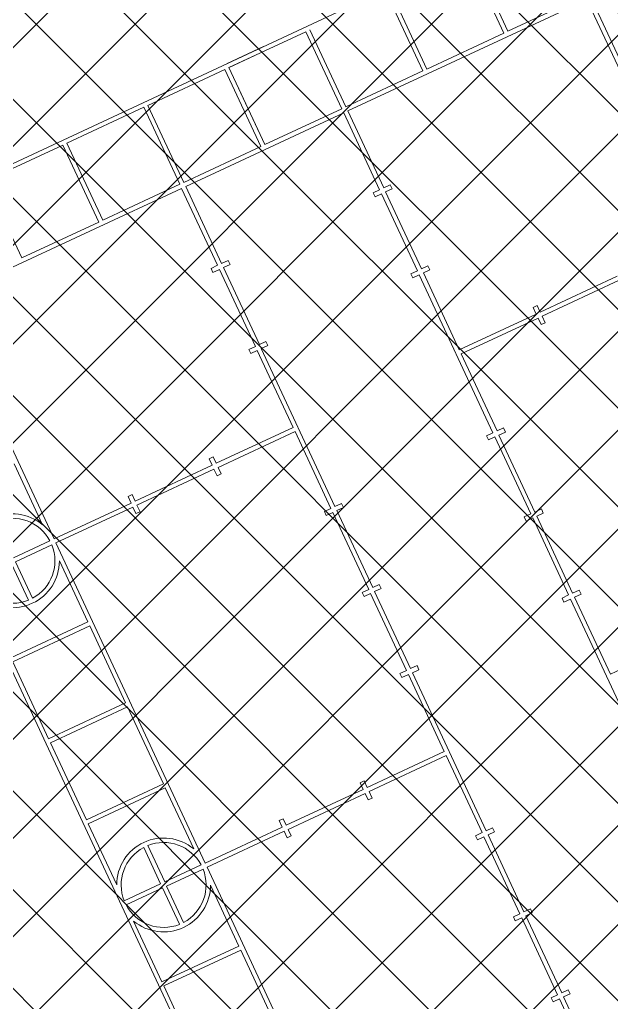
# Model space of a CAD drawing. Header units: millimetres. Extents: x 5637 to 6048, y 3385 to 3927.
# Drawn here: x 5875.78 to 5881.08, y 3667.97 to 3676.76 of the extents above; entities that cross this region are included whole.
import ezdxf

# ---------------------------------------------------------------- set-up
doc = ezdxf.new("R2010")
doc.units = ezdxf.units.MM
doc.layers.add('1', color=19, linetype='Continuous', lineweight=15)
doc.layers.add('hatch', color=253, linetype='Continuous', lineweight=13)
doc.layers.add('plants1', color=7, linetype='Continuous', true_color=0x89ee5d)
pattern_1 = [(45, (2816.3681, -1263.7476), (-0.44194174, 0.44194174), []), (135, (2816.3681, -1263.7476), (-0.44194174, -0.44194174), [])]

# ---------------------------------------------------------------- blocks, each defined once
blk = doc.blocks.new('4125')
at = {"lineweight": 20, "ltscale": 0.5}
for p, q in [((3314.8985, 4939.2316), (3320.6635, 4941.9199)), ((3319.9549, 4941.5453), (3320.2761, 4940.8565)), ((3319.9911, 4941.5622), (3320.3123, 4940.8734)), ((3319.2298, 4941.2072), (3319.551, 4940.5185)), ((3319.2661, 4941.2241), (3319.5873, 4940.5354)), ((3320.3123, 4940.8734), (3321.0011, 4941.1946)), ((3321.0543, 4941.1753), (3321.3755, 4940.4865)), ((3318.8791, 4940.161), (3321.018, 4941.1584)), ((3321.018, 4941.1584), (3322.0154, 4939.0195)), ((3317.816, 4940.548), (3318.5048, 4940.8691)), ((3318.5048, 4940.8691), (3318.826, 4940.1804)), ((3318.541, 4940.8861), (3318.8622, 4940.1973)), ((3319.5873, 4940.5354), (3320.2761, 4940.8565)), ((3317.7996, 4940.5844), (3318.1254, 4940.7364)), ((3317.8165, 4940.5482), (3318.1423, 4940.7001)), ((3317.091, 4940.2099), (3317.7797, 4940.5311)), ((3317.7797, 4940.5311), (3318.1009, 4939.8423)), ((3317.816, 4940.548), (3318.1372, 4939.8592)), ((3318.8622, 4940.1973), (3319.551, 4940.5185)), ((3318.1372, 4939.8592), (3317.8831, 4940.404)), ((3317.4121, 4939.5211), (3317.091, 4940.2099)), ((3316.3659, 4939.8718), (3317.0547, 4940.193)), ((3317.3759, 4939.5042), (3317.0547, 4940.193)), ((3317.429, 4939.4848), (3318.8429, 4940.1441)), ((3318.1372, 4939.8592), (3318.826, 4940.1804)), ((3318.8429, 4940.1441), (3319.1641, 4939.4553)), ((3318.8791, 4940.161), (3319.2003, 4939.4722)), ((3315.6409, 4939.5337), (3316.3297, 4939.8549)), ((3316.3297, 4939.8549), (3316.6508, 4939.1661)), ((3316.3659, 4939.8718), (3316.6871, 4939.183)), ((3317.4121, 4939.5211), (3318.1009, 4939.8423)), ((3315.6409, 4939.5337), (3315.962, 4938.8449)), ((3316.6871, 4939.183), (3317.3759, 4939.5042)), ((3315.2539, 4938.4705), (3317.3928, 4939.4679)), ((3317.714, 4938.7791), (3317.3928, 4939.4679)), ((3317.7502, 4938.796), (3317.429, 4939.4848)), ((3319.1641, 4939.4553), (3319.1058, 4939.4281)), ((3319.1227, 4939.3919), (3319.1058, 4939.4281)), ((3319.181, 4939.4191), (3319.1227, 4939.3919)), ((3319.181, 4939.4191), (3319.5022, 4938.7303)), ((3319.2586, 4939.4994), (3319.2003, 4939.4722)), ((3319.2755, 4939.4631), (3319.2172, 4939.436)), ((3319.2172, 4939.436), (3319.5384, 4938.7472)), ((3319.2755, 4939.4631), (3319.2586, 4939.4994)), ((3315.962, 4938.8449), (3316.6508, 4939.1661)), ((3320.908, 4924.3578), (3314.1461, 4938.8587)), ((3317.8085, 4938.8232), (3317.7502, 4938.796)), ((3317.8254, 4938.787), (3317.8085, 4938.8232)), ((3317.714, 4938.7791), (3317.6557, 4938.7519)), ((3317.6726, 4938.7157), (3317.6557, 4938.7519)), ((3317.7309, 4938.7429), (3317.6726, 4938.7157)), ((3318.0521, 4938.0541), (3317.7309, 4938.7429)), ((3317.8254, 4938.787), (3317.7671, 4938.7598)), ((3318.0883, 4938.071), (3317.7671, 4938.7598)), ((3319.5022, 4938.7303), (3319.4439, 4938.7031)), ((3319.5967, 4938.7743), (3319.5384, 4938.7472)), ((3319.6136, 4938.7381), (3319.5553, 4938.7109)), ((3319.5553, 4938.7109), (3319.8765, 4938.0221)), ((3319.6136, 4938.7381), (3319.5967, 4938.7743)), ((3319.4608, 4938.6668), (3319.4439, 4938.7031)), ((3319.5191, 4938.694), (3319.4608, 4938.6668)), ((3319.5191, 4938.694), (3320.1784, 4937.2802)), ((3321.2899, 4938.6812), (3320.6011, 4938.36)), ((3321.3068, 4938.645), (3320.618, 4938.3238)), ((3316.2513, 4936.3316), (3315.2539, 4938.4705)), ((3320.574, 4938.4183), (3320.5377, 4938.4014)), ((3320.5377, 4938.4014), (3320.5649, 4938.3431)), ((3320.574, 4938.4183), (3320.6011, 4938.36)), ((3320.5649, 4938.3431), (3319.8765, 4938.0221)), ((3320.5818, 4938.3069), (3319.8934, 4937.9859)), ((3320.5818, 4938.3069), (3320.609, 4938.2486)), ((3320.618, 4938.3238), (3320.6452, 4938.2655)), ((3320.6452, 4938.2655), (3320.609, 4938.2486)), ((3318.1466, 4938.0982), (3318.0883, 4938.071)), ((3318.1635, 4938.0619), (3318.1466, 4938.0982)), ((3318.0521, 4938.0541), (3317.9938, 4938.0269)), ((3318.0107, 4937.9906), (3317.9938, 4938.0269)), ((3318.069, 4938.0178), (3318.0107, 4937.9906)), ((3318.3902, 4937.329), (3318.069, 4938.0178)), ((3318.1635, 4938.0619), (3318.1052, 4938.0347)), ((3318.7645, 4936.6209), (3318.1052, 4938.0347)), ((3319.8934, 4937.9859), (3320.2146, 4937.2971)), ((3318.3902, 4937.329), (3317.7014, 4937.0078)), ((3320.2729, 4937.3243), (3320.2146, 4937.2971)), ((3320.2898, 4937.288), (3320.2729, 4937.3243)), ((3318.4071, 4937.2928), (3317.7183, 4936.9716)), ((3318.7283, 4936.604), (3318.4071, 4937.2928)), ((3320.1784, 4937.2802), (3320.1201, 4937.253)), ((3320.137, 4937.2167), (3320.1201, 4937.253)), ((3320.1953, 4937.2439), (3320.137, 4937.2167)), ((3320.1953, 4937.2439), (3320.5165, 4936.5551)), ((3320.2898, 4937.288), (3320.2315, 4937.2608)), ((3320.2315, 4937.2608), (3320.5527, 4936.572)), ((3317.6742, 4937.0661), (3317.6379, 4937.0492)), ((3317.6379, 4937.0492), (3317.6651, 4936.9909)), ((3317.6742, 4937.0661), (3317.7014, 4937.0078)), ((3316.1479, 4936.4587), (3315.8938, 4937.0035)), ((3317.6651, 4936.9909), (3316.9763, 4936.6697)), ((3317.682, 4936.9547), (3316.9932, 4936.6335)), ((3317.682, 4936.9547), (3317.7092, 4936.8964)), ((3317.7183, 4936.9716), (3317.7455, 4936.9133)), ((3317.7455, 4936.9133), (3317.7092, 4936.8964)), ((3316.9492, 4936.728), (3316.9129, 4936.7111)), ((3316.9129, 4936.7111), (3316.9401, 4936.6528)), ((3316.9492, 4936.728), (3316.9763, 4936.6697)), ((3316.9401, 4936.6528), (3316.2513, 4936.3316)), ((3316.957, 4936.6166), (3316.2682, 4936.2954)), ((3316.957, 4936.6166), (3316.9842, 4936.5583)), ((3316.9932, 4936.6335), (3317.0204, 4936.5752)), ((3318.7283, 4936.604), (3318.67, 4936.5768)), ((3318.8228, 4936.6481), (3318.7645, 4936.6209)), ((3318.8397, 4936.6118), (3318.7814, 4936.5846)), ((3318.8397, 4936.6118), (3318.8228, 4936.6481)), ((3320.611, 4936.5992), (3320.5527, 4936.572)), ((3320.6279, 4936.563), (3320.611, 4936.5992)), ((3317.0204, 4936.5752), (3316.9842, 4936.5583)), ((3318.6869, 4936.5405), (3318.67, 4936.5768)), ((3318.7452, 4936.5677), (3318.6869, 4936.5405)), ((3319.0664, 4935.8789), (3318.7452, 4936.5677)), ((3319.1026, 4935.8958), (3318.7814, 4936.5846)), ((3320.5165, 4936.5551), (3320.4582, 4936.5279)), ((3320.4751, 4936.4917), (3320.4582, 4936.5279)), ((3320.5334, 4936.5189), (3320.4751, 4936.4917)), ((3320.5334, 4936.5189), (3320.8545, 4935.8301)), ((3320.6279, 4936.563), (3320.5696, 4936.5358)), ((3320.5696, 4936.5358), (3320.8908, 4935.847)), ((3316.2146, 4936.3145), (3315.8888, 4936.1626)), ((3316.2315, 4936.2783), (3315.9057, 4936.1263)), ((3317.6037, 4933.4315), (3316.2682, 4936.2954)), ((3316.0213, 4935.7837), (3315.8694, 4936.1094)), ((3316.0213, 4935.7837), (3315.8694, 4936.1094)), ((3316.0576, 4935.8006), (3315.9057, 4936.1263)), ((3316.5531, 4935.5897), (3316.2991, 4936.1345)), ((3319.1609, 4935.923), (3319.1026, 4935.8958)), ((3319.1778, 4935.8868), (3319.1609, 4935.923)), ((3319.0664, 4935.8789), (3319.0081, 4935.8518)), ((3319.025, 4935.8155), (3319.0081, 4935.8518)), ((3319.0833, 4935.8427), (3319.025, 4935.8155)), ((3319.4045, 4935.1539), (3319.0833, 4935.8427)), ((3319.1778, 4935.8868), (3319.1195, 4935.8596)), ((3319.4407, 4935.1708), (3319.1195, 4935.8596)), ((3320.8545, 4935.8301), (3320.7963, 4935.8029)), ((3320.9491, 4935.8742), (3320.8908, 4935.847)), ((3320.966, 4935.8379), (3320.9077, 4935.8107)), ((3320.9077, 4935.8107), (3321.2289, 4935.1219)), ((3320.966, 4935.8379), (3320.9491, 4935.8742)), ((3320.8132, 4935.7666), (3320.7963, 4935.8029)), ((3320.8715, 4935.7938), (3320.8132, 4935.7666)), ((3320.8715, 4935.7938), (3321.5307, 4934.38)), ((3315.8643, 4935.2685), (3316.5531, 4935.5897)), ((3315.8812, 4935.2323), (3316.57, 4935.5534)), ((3316.8912, 4934.8647), (3316.57, 4935.5534)), ((3321.9173, 4935.4429), (3321.2289, 4935.1219)), ((3316.2024, 4934.5435), (3315.8812, 4935.2323)), ((3319.499, 4935.198), (3319.4407, 4935.1708)), ((3319.5159, 4935.1617), (3319.499, 4935.198)), ((3319.4045, 4935.1539), (3319.3462, 4935.1267)), ((3319.3631, 4935.0905), (3319.3462, 4935.1267)), ((3319.4214, 4935.1176), (3319.3631, 4935.0905)), ((3319.7426, 4934.4288), (3319.4214, 4935.1176)), ((3319.5159, 4935.1617), (3319.4576, 4935.1345)), ((3320.1169, 4933.7207), (3319.4576, 4935.1345)), ((3316.2024, 4934.5435), (3316.8912, 4934.8647)), ((3316.2193, 4934.5072), (3316.9081, 4934.8284)), ((3317.2293, 4934.1396), (3316.9081, 4934.8284)), ((3316.5405, 4933.8184), (3316.2193, 4934.5072)), ((3319.7426, 4934.4288), (3319.0538, 4934.1077)), ((3319.7595, 4934.3926), (3319.0707, 4934.0714)), ((3320.0806, 4933.7038), (3319.7595, 4934.3926)), ((3316.5405, 4933.8184), (3317.2293, 4934.1396)), ((3319.0266, 4934.1659), (3318.9903, 4934.149)), ((3318.9903, 4934.149), (3319.0175, 4934.0907)), ((3319.0266, 4934.1659), (3319.0538, 4934.1077)), ((3316.5574, 4933.7822), (3317.2462, 4934.1034)), ((3317.5003, 4933.5586), (3317.2462, 4934.1034)), ((3319.0175, 4934.0907), (3318.3287, 4933.7696)), ((3319.0344, 4934.0545), (3318.3456, 4933.7333)), ((3319.0344, 4934.0545), (3319.0616, 4933.9962)), ((3319.0707, 4934.0714), (3319.0978, 4934.0131)), ((3319.0978, 4934.0131), (3319.0616, 4933.9962)), ((3318.3015, 4933.8278), (3318.2653, 4933.8109)), ((3318.2653, 4933.8109), (3318.2925, 4933.7527)), ((3318.3015, 4933.8278), (3318.3287, 4933.7696)), ((3316.8115, 4933.2374), (3316.5574, 4933.7822)), ((3318.2925, 4933.7527), (3317.6037, 4933.4315)), ((3318.3094, 4933.7164), (3317.6206, 4933.3952)), ((3318.3094, 4933.7164), (3318.3365, 4933.6581)), ((3318.3456, 4933.7333), (3318.3728, 4933.675)), ((3320.0806, 4933.7038), (3320.0224, 4933.6766)), ((3320.1752, 4933.7479), (3320.1169, 4933.7207)), ((3320.1921, 4933.7116), (3320.1338, 4933.6844)), ((3320.1921, 4933.7116), (3320.1752, 4933.7479)), ((3318.3728, 4933.675), (3318.3365, 4933.6581)), ((3320.0393, 4933.6404), (3320.0224, 4933.6766)), ((3320.0976, 4933.6675), (3320.0393, 4933.6404)), ((3320.4187, 4932.9788), (3320.0976, 4933.6675)), ((3320.455, 4932.9957), (3320.1338, 4933.6844)), ((3317.2049, 4933.2455), (3317.053, 4933.5713)), ((3317.2411, 4933.2624), (3317.0892, 4933.5882)), ((3317.5669, 4933.4143), (3317.2411, 4933.2624)), ((3317.5838, 4933.3781), (3317.258, 4933.2262)), ((3318.956, 4930.5313), (3317.6206, 4933.3952)), ((3317.2049, 4933.2455), (3316.8791, 4933.0936)), ((3317.2218, 4933.2093), (3316.896, 4933.0573)), ((3317.3737, 4932.8835), (3317.2218, 4933.2093)), ((3317.41, 4932.9004), (3317.258, 4933.2262)), ((3317.9055, 4932.6895), (3317.6515, 4933.2343)), ((3320.5133, 4933.0228), (3320.455, 4932.9957)), ((3320.5302, 4932.9866), (3320.5133, 4933.0228)), ((3317.2167, 4932.3683), (3316.9627, 4932.9131)), ((3320.4187, 4932.9788), (3320.3604, 4932.9516)), ((3320.3774, 4932.9153), (3320.3604, 4932.9516)), ((3320.4356, 4932.9425), (3320.3774, 4932.9153)), ((3320.7568, 4932.2537), (3320.4356, 4932.9425)), ((3320.5302, 4932.9866), (3320.4719, 4932.9594)), ((3320.7931, 4932.2706), (3320.4719, 4932.9594)), ((3317.2167, 4932.3683), (3317.9055, 4932.6895)), ((3317.2336, 4932.3321), (3317.9224, 4932.6533)), ((3318.2436, 4931.9645), (3317.9224, 4932.6533)), ((3317.5548, 4931.6433), (3317.2336, 4932.3321)), ((3320.8514, 4932.2978), (3320.7931, 4932.2706)), ((3320.8683, 4932.2615), (3320.8514, 4932.2978)), ((3320.7568, 4932.2537), (3320.6985, 4932.2265)), ((3320.7154, 4932.1903), (3320.6985, 4932.2265)), ((3320.7737, 4932.2175), (3320.7154, 4932.1903)), ((3321.0949, 4931.5287), (3320.7737, 4932.2175)), ((3320.8683, 4932.2615), (3320.81, 4932.2344)), ((3321.4693, 4930.8205), (3320.81, 4932.2344))]:
    blk.add_line(p, q, dxfattribs=at)
for centre, radius, start, end in [((3315.8791, 4936.136), 0.42, 50.20877, 179.79123), ((3315.8791, 4936.136), 0.38, 28.01696, 111.98304), ((3315.8791, 4936.136), 0.38, 298.01696, 21.98304), ((3315.8791, 4936.136), 0.42, 230.20877, 359.79123), ((3315.8791, 4936.136), 0.38, 208.01696, 291.98304), ((3317.2315, 4933.2358), 0.42, 50.20877, 179.79123), ((3317.2315, 4933.2358), 0.38, 28.01696, 111.98304), ((3317.2315, 4933.2358), 0.38, 118.01696, 201.98304), ((3317.2315, 4933.2358), 0.38, 298.01696, 21.98304), ((3317.2315, 4933.2358), 0.42, 230.20877, 359.79123), ((3317.2315, 4933.2358), 0.38, 208.01696, 291.98304)]:
    blk.add_arc(centre, radius, start, end, dxfattribs=at)

msp = doc.modelspace()

# ---------------------------------------------------------------- hatches: boundary and pattern name
at = {"layer": 'hatch'}
h = msp.add_hatch(dxfattribs=at)
h.set_pattern_fill('ANSI37', color=256, scale=5, style=0)
h.set_pattern_definition(pattern_1)
edge = h.paths.add_edge_path()
edge.add_line((5825.9591, 3727.5305), (5824.6613, 3726.8483))
edge.add_line((5824.6613, 3726.8483), (5824.6331, 3726.8299))
edge.add_line((5824.6331, 3726.8299), (5832.5425, 3710.8937))
edge.add_arc((5842.8261, 3718.2314), 12.6331, 215.50932, 246.40143)
edge.add_line((5837.7687, 3706.6548), (5873.9456, 3691.4759))
edge.add_arc((5876.0951, 3696.599), 5.5557, 247.23835, 292.40853)
edge.add_line((5878.2129, 3691.4628), (5912.2676, 3707.3427))
edge.add_line((5912.2676, 3707.3427), (5953.9314, 3618.8634))
edge.add_arc((5958.3214, 3620.9305), 4.8523, 205.21515, 299.50257)
edge.add_line((5960.711, 3616.7074), (5960.0138, 3617.9268))
edge.add_arc((5958.4302, 3620.8922), 3.3618, 202.83384, 298.10278, ccw=False)
edge.add_line((5955.3319, 3619.5876), (5955.3802, 3619.7195))
edge.add_line((5955.3802, 3619.7195), (5912.987, 3709.3333))
edge.add_line((5912.987, 3709.3333), (5876.8114, 3692.5561))
edge.add_arc((5875.9424, 3694.4298), 2.0654, 262.09168, 294.88046, ccw=False)
edge.add_line((5875.6582, 3692.384), (5854.5737, 3701.2305))
edge.add_line((5854.5737, 3701.2305), (5838.2237, 3708.0916))
edge.add_arc((5842.1489, 3717.4455), 10.1441, 205.35045, 247.23548, ccw=False)
edge.add_arc((5704.3899, 3652.1787), 142.2937, 25.350453, 26.556661)
edge.add_arc((6385.6823, 3992.7001), 619.3585, 205.34932, 206.5566615, ccw=False)
at = {"layer": 'hatch', "true_color": 0xfacfb6}
h = msp.add_hatch(dxfattribs=at)
h.set_pattern_fill('ANSI37', color=254, scale=5, style=0)
h.set_pattern_definition(pattern_1)
edge = h.paths.add_edge_path()
edge.add_line((5878.8295, 3678.6712), (5875.8027, 3683.3214))
edge.add_line((5875.8027, 3683.3214), (5872.5155, 3685.988))
edge.add_line((5872.5155, 3685.988), (5856.7843, 3692.7264))
edge.add_line((5856.7843, 3692.7264), (5853.8989, 3685.8212))
edge.add_line((5853.8989, 3685.8212), (5870.7494, 3641.3409))
edge.add_line((5870.7494, 3641.3409), (5871.5542, 3641.7093))
edge.add_line((5871.5542, 3641.7093), (5872.192, 3640.5754))
edge.add_line((5872.192, 3640.5754), (5875.6393, 3632.8009))
edge.add_line((5875.6393, 3632.8009), (5874.822, 3632.4268))
edge.add_line((5874.822, 3632.4268), (5874.9469, 3632.154))
edge.add_line((5874.9469, 3632.154), (5869.9939, 3629.8869))
edge.add_line((5869.9939, 3629.8869), (5880.5117, 3607.1852))
edge.add_line((5880.5117, 3607.1852), (5890.723, 3611.96))
edge.add_line((5890.723, 3611.96), (5892.6631, 3611.3532))
edge.add_line((5892.6631, 3611.3532), (5903.0296, 3607.8385))
edge.add_line((5903.0296, 3607.8385), (5904.5208, 3604.7023))
edge.add_line((5904.5208, 3604.7023), (5908.0777, 3597.4175))
edge.add_line((5908.0777, 3597.4175), (5909.0348, 3595.2746))
edge.add_line((5909.0348, 3595.2746), (5900.4428, 3591.0189))
edge.add_line((5900.4428, 3591.0189), (5903.8821, 3583.6446))
edge.add_line((5903.8821, 3583.6446), (5910.2738, 3586.625))
edge.add_line((5910.2738, 3586.625), (5909.6971, 3591.4839))
edge.add_line((5909.6971, 3591.4839), (5920.3182, 3596.6804))
edge.add_line((5920.3182, 3596.6804), (5924.1395, 3594.6742))
edge.add_line((5924.1395, 3594.6742), (5930.8227, 3597.7949))
edge.add_line((5930.8227, 3597.7949), (5929.9819, 3599.6868))
edge.add_line((5929.9819, 3599.6868), (5928.8103, 3600.0567))
edge.add_line((5928.8103, 3600.0567), (5928.9447, 3600.4702))
edge.add_line((5928.9447, 3600.4702), (5924.2763, 3602.176))
edge.add_line((5924.2763, 3602.176), (5920.3925, 3610.8241))
edge.add_line((5920.3925, 3610.8241), (5918.6093, 3609.8848))
edge.add_line((5918.6093, 3609.8848), (5913.336, 3620.9535))
edge.add_line((5913.336, 3620.9535), (5915.3892, 3621.9361))
edge.add_line((5915.3892, 3621.9361), (5915.0404, 3622.6715))
edge.add_line((5915.0404, 3622.6715), (5889.6565, 3677.1082))
edge.add_arc((5887.9792, 3680.6191), 3.891, 203.55273, 295.53502, ccw=False)
edge.add_line((5884.4124, 3679.0643), (5883.6815, 3680.7626))
edge.add_arc((5868.4219, 3709.4901), 32.5288, 288.65986, 297.97649, ccw=False)
at = {"layer": 'plants1'}
h = msp.add_hatch(dxfattribs=at)
h.set_pattern_fill('ANSI38', color=256, scale=3, style=0)
h.set_pattern_definition([(45, (2816.3681, -1263.7476), (-0.265165043, 0.265165043), []), (135, (2816.3681, -1263.7476), (-0.79549513, 0.265165043), [0.9375, -0.5625])])
edge = h.paths.add_edge_path()
edge.add_line((5897.4055, 3740.5419), (5897.6905, 3738.9281))
edge.add_line((5897.6905, 3738.9281), (5879.9754, 3734.0867))
edge.add_line((5879.9754, 3734.0867), (5854.5437, 3722.5372))
edge.add_line((5854.5437, 3722.5372), (5855.921, 3719.5943))
edge.add_line((5855.921, 3719.5943), (5855.3036, 3719.452))
edge.add_line((5855.3036, 3719.452), (5854.4012, 3721.6353))
edge.add_line((5854.4012, 3721.6353), (5848.4646, 3718.9298))
edge.add_line((5848.4646, 3718.9298), (5850.8392, 3713.4239))
edge.add_line((5850.8392, 3713.4239), (5842.6987, 3709.94))
edge.add_line((5842.6987, 3709.94), (5839.8015, 3715.9205))
edge.add_line((5839.8015, 3715.9205), (5834.5773, 3713.5473))
edge.add_arc((5835.2577, 3712.0495), 1.6451, 114.43088, 325.87503)
edge.add_line((5836.6195, 3711.1266), (5856.4717, 3702.488))
edge.add_line((5856.4717, 3702.488), (5867.0627, 3707.3769))
edge.add_arc((5873.0871, 3706.6915), 6.0633, 121.04935, 173.50922, ccw=False)
edge.add_line((5869.9599, 3711.886), (5868.63, 3714.7814))
edge.add_line((5868.63, 3714.7814), (5869.7224, 3716.2053))
edge.add_line((5869.7224, 3716.2053), (5871.9546, 3719.0057))
edge.add_line((5871.9546, 3719.0057), (5876.4399, 3722.7697))
edge.add_line((5876.4399, 3722.7697), (5878.9571, 3724.0987))
edge.add_line((5878.9571, 3724.0987), (5882.8515, 3726.0448))
edge.add_line((5882.8515, 3726.0448), (5887.4109, 3727.2789))
edge.add_line((5887.4109, 3727.2789), (5891.5903, 3727.5637))
edge.add_line((5891.5903, 3727.5637), (5894.3668, 3727.8007))
edge.add_line((5894.3668, 3727.8007), (5896.124, 3727.4685))
edge.add_line((5896.124, 3727.4685), (5897.4063, 3724.7156))
edge.add_line((5897.4063, 3724.7156), (5899.9235, 3725.0478))
edge.add_line((5899.9235, 3725.0478), (5902.5831, 3724.2884))
edge.add_line((5902.5831, 3724.2884), (5904.2929, 3722.6271))
edge.add_line((5904.2929, 3722.6271), (5905.1478, 3721.1557))
edge.add_line((5905.1478, 3721.1557), (5905.4327, 3718.8774))
edge.add_line((5905.4327, 3718.8774), (5905.0338, 3716.9956))
edge.add_line((5905.0338, 3716.9956), (5903.8052, 3714.9312))
edge.add_line((5903.8052, 3714.9312), (5902.1066, 3713.1423))
edge.add_line((5902.1066, 3713.1423), (5904.8249, 3706.6939))
edge.add_line((5904.8249, 3706.6939), (5913.6016, 3710.9508))
edge.add_line((5913.6016, 3710.9508), (5916.9891, 3704.0377))
edge.add_line((5916.9891, 3704.0377), (5916.0392, 3703.4682))
edge.add_line((5916.0392, 3703.4682), (5955.3993, 3619.7722))
edge.add_arc((5958.5141, 3621.237), 3.4421, 205.18638, 296.56803)
edge.add_line((5960.0536, 3618.1584), (5960.7185, 3616.7344))
edge.add_line((5960.7185, 3616.7344), (5970.0541, 3621.1932))
edge.add_line((5970.0541, 3621.1932), (5969.5669, 3622.2232))
edge.add_line((5969.5669, 3622.2232), (5974.5169, 3624.7363))
edge.add_line((5974.5169, 3624.7363), (5976.9017, 3619.6043))
edge.add_line((5976.9017, 3619.6043), (5973.2146, 3617.8674))
edge.add_line((5973.2146, 3617.8674), (5974.5955, 3615.2006))
edge.add_line((5974.5955, 3615.2006), (5975.9448, 3615.8298))
edge.add_line((5975.9448, 3615.8298), (5983.4739, 3599.6899))
edge.add_line((5983.4739, 3599.6899), (5982.1708, 3599.0864))
edge.add_line((5982.1708, 3599.0864), (5986.4741, 3589.776))
edge.add_line((5986.4741, 3589.776), (5989.0564, 3590.7586))
edge.add_line((5989.0564, 3590.7586), (5986.2948, 3595.6711))
edge.add_line((5986.2948, 3595.6711), (5986.8254, 3610.7657))
edge.add_line((5986.8254, 3610.7657), (5987.3003, 3617.6955))
edge.add_line((5987.3003, 3617.6955), (5954.7399, 3636.972))
edge.add_line((5954.7399, 3636.972), (5927.5568, 3685.8809))
edge.add_line((5927.5568, 3685.8809), (5923.1399, 3693.6176))
edge.add_line((5923.1399, 3693.6176), (5917.569, 3703.5783))
edge.add_line((5917.569, 3703.5783), (5922.9357, 3711.0777))
edge.add_line((5922.9357, 3711.0777), (5922.7886, 3717.7434))
edge.add_line((5922.7886, 3717.7434), (5908.7781, 3729.7519))
edge.add_line((5908.7781, 3729.7519), (5898.4591, 3739.0125))
edge.add_line((5898.4591, 3739.0125), (5897.6522, 3740.2962))
edge.add_line((5897.6522, 3740.2962), (5897.0593, 3741.366))
edge.add_line((5897.0593, 3741.366), (5897.4055, 3740.5419))

# ---------------------------------------------------------------- block references
at = {"layer": '1', "ltscale": 0.2}
msp.add_blockref('4125', (2559.8383, -1264.2181), dxfattribs=at)

doc.saveas('drawing.dxf')
